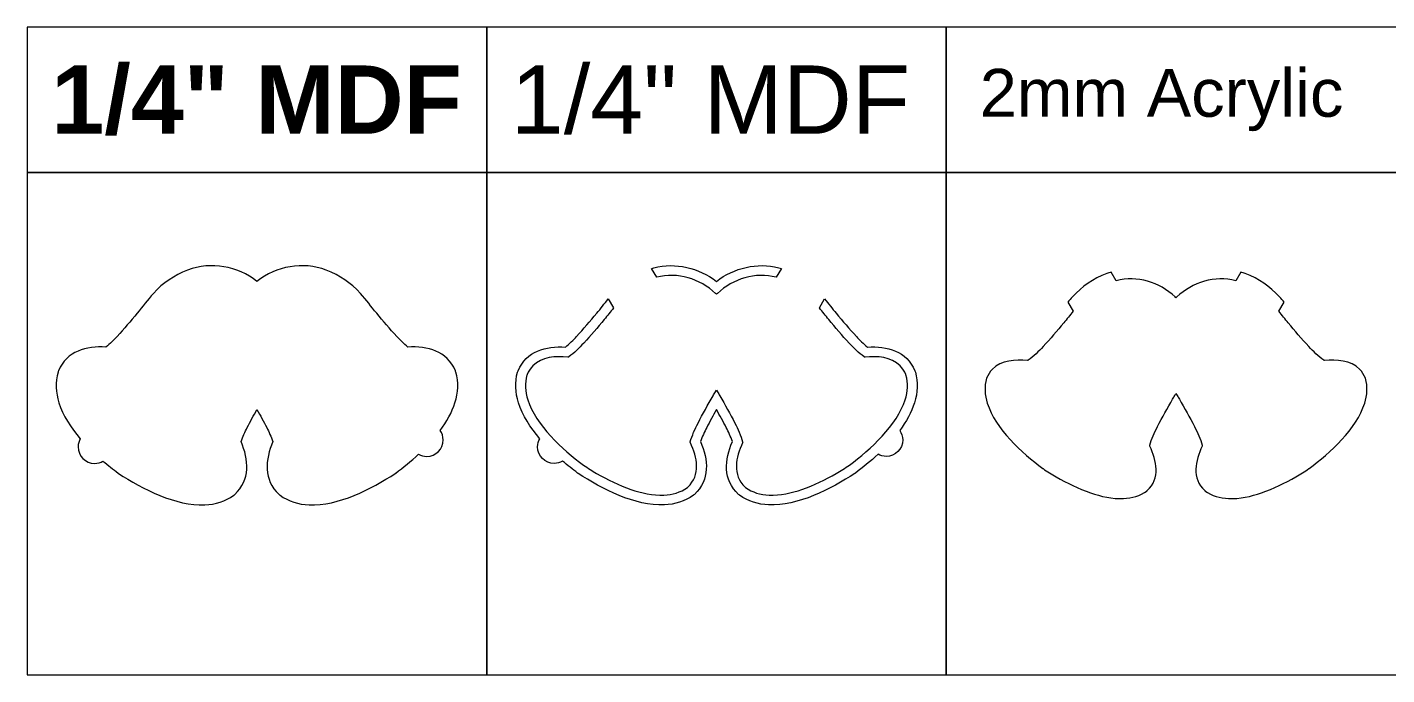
# Model space of a CAD drawing. Header units: millimetres. Extents: x -1046 to 698, y 452 to 943.
# Drawn here: x -1046 to -14, y 452 to 943 of the extents above; entities that cross this region are included whole.
import ezdxf

# ---------------------------------------------------------------- set-up
doc = ezdxf.new("R2010")
doc.units = ezdxf.units.MM
doc.header["$MEASUREMENT"] = 0
doc.layers.add('Camada 1', color=7, linetype='Continuous')
doc.styles.add('0', font='arialbd.ttf', dxfattribs={"height": 1})
doc.styles.add('1', font='Arial', dxfattribs={"height": 1})
doc.styles.add('4', font='Arial', dxfattribs={"height": 1})

msp = doc.modelspace()

# ---------------------------------------------------------------- linework, layer by layer
at = {"layer": 'Camada 1', "color": 142, "lineweight": 20}
for points in [[(-1046.4804, 833.12), (-697.6536, 833.12), (-697.6536, 943.1868), (-1046.4804, 943.1868), (-1046.4804, 833.12)], [(-697.6536, 833.12), (-348.8268, 833.12), (-348.8268, 943.1868), (-697.6536, 943.1868), (-697.6536, 833.12)], [(-348.8268, 833.12), (0, 833.12), (0, 943.1868), (-348.8268, 943.1868), (-348.8268, 833.12)], [(-1046.4804, 452.12), (-697.6536, 452.12), (-697.6536, 833.12), (-1046.4804, 833.12), (-1046.4804, 452.12)], [(-697.6536, 452.12), (-348.8268, 452.12), (-348.8268, 833.12), (-697.6536, 833.12), (-697.6536, 452.12)], [(-348.8268, 452.12), (0, 452.12), (0, 833.12), (-348.8268, 833.12), (-348.8268, 452.12)]]:
    msp.add_lwpolyline(points, close=True, dxfattribs=at)
at = {"layer": 'Camada 1', "color": 230, "lineweight": 20}
for points, knots in [([(-819.4591, 758.9601), (-808.9938, 754.9103), (-800.9739, 749.5539), (-793.4559, 741.2458), (-793.4559, 741.2458), (-789.1299, 736.4652), (-785.3339, 731.2216), (-781.1852, 726.2867), (-781.1852, 726.2867), (-776.2047, 720.3624), (-771.1806, 714.3674), (-765.8809, 708.7265), (-765.8809, 708.7265), (-763.3851, 706.0699), (-760.4681, 703.0535), (-757.4464, 700.6742), (-757.4464, 700.6742), (-742.5593, 701.5098), (-727.7752, 697.6513), (-721.4288, 682.5705), (-721.4288, 682.5705), (-721.2954, 682.2535), (-721.1974, 681.9768), (-721.1018, 681.6465), (-721.1018, 681.6465), (-718.871, 673.946), (-719.3595, 666.0252), (-721.7513, 658.4226), (-721.7513, 658.4226), (-724.0442, 651.1339), (-728.0377, 644.0555), (-733.0022, 637.379), (-733.0022, 637.379), (-731.5629, 635.3439), (-730.7173, 632.8591), (-730.7173, 630.1769), (-730.7173, 630.1769), (-730.7173, 623.28), (-736.3083, 617.689), (-743.2053, 617.689), (-743.2053, 617.689), (-745.4716, 617.689), (-747.5969, 618.2927), (-749.4291, 619.3481), (-749.4291, 619.3481), (-755.1289, 614.0524), (-761.0577, 609.2592), (-766.6373, 605.1202), (-766.6373, 605.1202), (-766.7738, 605.0189), (-766.8927, 604.9359), (-767.0348, 604.8427), (-767.0348, 604.8427), (-785.1668, 592.9446), (-810.4386, 579.9771), (-832.4869, 580.9478), (-832.4869, 580.9478), (-840.4755, 581.2995), (-848.0389, 583.5309), (-854.5344, 588.2742), (-854.5344, 588.2742), (-854.8121, 588.477), (-855.0388, 588.6637), (-855.291, 588.8973), (-855.291, 588.8973), (-867.2951, 600.0156), (-865.8685, 615.2283), (-859.9955, 628.9335), (-859.9955, 628.9335), (-861.199, 632.5864), (-863.0368, 636.3586), (-864.6804, 639.6121), (-864.6804, 639.6121), (-867.0007, 644.205), (-869.5098, 648.7369), (-872.067, 653.2293), (-872.067, 653.2293), (-874.6242, 648.7369), (-877.1333, 644.205), (-879.4536, 639.6121), (-879.4536, 639.6121), (-881.0972, 636.3586), (-882.935, 632.5864), (-884.1385, 628.9335), (-884.1385, 628.9335), (-878.2655, 615.2283), (-876.8389, 600.0156), (-888.843, 588.8973), (-888.843, 588.8973), (-889.0952, 588.6637), (-889.3219, 588.477), (-889.5996, 588.2742), (-889.5996, 588.2742), (-896.0951, 583.5309), (-903.6585, 581.2995), (-911.6471, 580.9478), (-911.6471, 580.9478), (-933.6954, 579.9771), (-958.9672, 592.9446), (-977.0992, 604.8427), (-977.0992, 604.8427), (-977.2413, 604.9359), (-977.3602, 605.0189), (-977.4967, 605.1202), (-977.4967, 605.1202), (-981.2134, 607.8773), (-985.085, 610.9246), (-988.9407, 614.2174), (-988.9407, 614.2174), (-990.8084, 613.1047), (-992.9909, 612.4656), (-995.3228, 612.4656), (-995.3228, 612.4656), (-1002.2198, 612.4656), (-1007.8108, 618.0566), (-1007.8108, 624.9535), (-1007.8108, 624.9535), (-1007.8108, 627.2178), (-1007.2082, 629.3414), (-1006.1545, 631.1725), (-1006.1545, 631.1725), (-1013.401, 639.6003), (-1019.3648, 648.8293), (-1022.3827, 658.4226), (-1022.3827, 658.4226), (-1024.7745, 666.0252), (-1025.263, 673.946), (-1023.0322, 681.6465), (-1023.0322, 681.6465), (-1022.9366, 681.9768), (-1022.8386, 682.2535), (-1022.7052, 682.5705), (-1022.7052, 682.5705), (-1016.3588, 697.6513), (-1001.5747, 701.5098), (-986.6876, 700.6742), (-986.6876, 700.6742), (-983.6659, 703.0535), (-980.7489, 706.0699), (-978.2531, 708.7265), (-978.2531, 708.7265), (-972.9534, 714.3674), (-967.9293, 720.3624), (-962.9488, 726.2867), (-962.9488, 726.2867), (-958.8001, 731.2216), (-955.0041, 736.4652), (-950.6781, 741.2458), (-950.6781, 741.2458), (-943.1601, 749.5539), (-935.1402, 754.9103), (-924.6749, 758.9601), (-924.6749, 758.9601), (-906.7543, 765.8948), (-886.874, 761.8854), (-872.067, 750.4576), (-872.067, 750.4576), (-857.26, 761.8854), (-837.3797, 765.8948), (-819.4591, 758.9601)], [0, 0, 0, 0, 0.024390244, 0.024390244, 0.024390244, 0.024390244, 0.048780488, 0.048780488, 0.048780488, 0.048780488, 0.073170732, 0.073170732, 0.073170732, 0.073170732, 0.097560976, 0.097560976, 0.097560976, 0.097560976, 0.12195122, 0.12195122, 0.12195122, 0.12195122, 0.146341463, 0.146341463, 0.146341463, 0.146341463, 0.170731707, 0.170731707, 0.170731707, 0.170731707, 0.195121951, 0.195121951, 0.195121951, 0.195121951, 0.219512195, 0.219512195, 0.219512195, 0.219512195, 0.243902439, 0.243902439, 0.243902439, 0.243902439, 0.268292683, 0.268292683, 0.268292683, 0.268292683, 0.292682927, 0.292682927, 0.292682927, 0.292682927, 0.317073171, 0.317073171, 0.317073171, 0.317073171, 0.341463415, 0.341463415, 0.341463415, 0.341463415, 0.365853659, 0.365853659, 0.365853659, 0.365853659, 0.390243902, 0.390243902, 0.390243902, 0.390243902, 0.414634146, 0.414634146, 0.414634146, 0.414634146, 0.43902439, 0.43902439, 0.43902439, 0.43902439, 0.463414634, 0.463414634, 0.463414634, 0.463414634, 0.487804878, 0.487804878, 0.487804878, 0.487804878, 0.512195122, 0.512195122, 0.512195122, 0.512195122, 0.536585366, 0.536585366, 0.536585366, 0.536585366, 0.56097561, 0.56097561, 0.56097561, 0.56097561, 0.585365854, 0.585365854, 0.585365854, 0.585365854, 0.609756098, 0.609756098, 0.609756098, 0.609756098, 0.634146341, 0.634146341, 0.634146341, 0.634146341, 0.658536585, 0.658536585, 0.658536585, 0.658536585, 0.682926829, 0.682926829, 0.682926829, 0.682926829, 0.707317073, 0.707317073, 0.707317073, 0.707317073, 0.731707317, 0.731707317, 0.731707317, 0.731707317, 0.756097561, 0.756097561, 0.756097561, 0.756097561, 0.780487805, 0.780487805, 0.780487805, 0.780487805, 0.804878049, 0.804878049, 0.804878049, 0.804878049, 0.829268293, 0.829268293, 0.829268293, 0.829268293, 0.853658537, 0.853658537, 0.853658537, 0.853658537, 0.87804878, 0.87804878, 0.87804878, 0.87804878, 0.902439024, 0.902439024, 0.902439024, 0.902439024, 0.926829268, 0.926829268, 0.926829268, 0.926829268, 0.951219512, 0.951219512, 0.951219512, 0.951219512, 1, 1, 1, 1]), ([(-522.5537, 741.2862), (-510.6522, 752.522), (-493.6989, 757.6754), (-477.8976, 753.5175), (-477.8976, 753.5175), (-477.8976, 753.5175), (-474.0044, 760.1301), (-474.0044, 760.1301), (-474.0044, 760.1301), (-474.667, 760.3341), (-475.3317, 760.5238), (-475.998, 760.6994), (-475.998, 760.6994), (-492.4342, 765.0295), (-509.8971, 760.7556), (-523.2402, 750.4576), (-523.2402, 750.4576), (-536.6577, 760.813), (-554.2409, 765.077), (-570.757, 760.6262), (-570.757, 760.6262), (-571.3313, 760.4714), (-571.9042, 760.3061), (-572.4757, 760.1302), (-572.4757, 760.1302), (-572.4757, 760.1302), (-568.5824, 753.5175), (-568.5824, 753.5175), (-568.5824, 753.5175), (-552.7813, 757.6754), (-535.8281, 752.5219), (-523.9267, 741.2862), (-523.9267, 741.2862), (-523.9267, 741.2862), (-523.2402, 740.6381), (-523.2402, 740.6381), (-523.2402, 740.6381), (-523.2402, 740.6381), (-522.5537, 741.2862), (-522.5537, 741.2862)], [0, 0, 0, 0, 0.090909091, 0.090909091, 0.090909091, 0.090909091, 0.181818182, 0.181818182, 0.181818182, 0.181818182, 0.272727273, 0.272727273, 0.272727273, 0.272727273, 0.363636364, 0.363636364, 0.363636364, 0.363636364, 0.454545455, 0.454545455, 0.454545455, 0.454545455, 0.545454545, 0.545454545, 0.545454545, 0.545454545, 0.636363636, 0.636363636, 0.636363636, 0.636363636, 0.727272727, 0.727272727, 0.727272727, 0.727272727, 0.818181818, 0.818181818, 0.818181818, 0.818181818, 1, 1, 1, 1]), ([(-417.0541, 708.7265), (-422.3538, 714.3674), (-427.3779, 720.3624), (-432.3584, 726.2867), (-432.3584, 726.2867), (-435.3499, 729.8451), (-438.1581, 733.5641), (-441.1138, 737.1542), (-441.1138, 737.1542), (-441.1138, 737.1542), (-445.1323, 730.3288), (-445.1323, 730.3288), (-445.1323, 730.3288), (-442.7717, 727.3868), (-440.4726, 724.3947), (-438.0444, 721.5064), (-438.0444, 721.5064), (-432.9604, 715.4589), (-427.8796, 709.3998), (-422.4681, 703.6399), (-422.4681, 703.6399), (-418.9868, 699.9345), (-415.2881, 696.1604), (-411.0884, 693.2671), (-411.0884, 693.2671), (-411.0884, 693.2671), (-410.7908, 693.062), (-410.7908, 693.062), (-410.7908, 693.062), (-410.7908, 693.062), (-410.4309, 693.0946), (-410.4309, 693.0946), (-410.4309, 693.0946), (-401.3309, 693.9189), (-390.5794, 693.2184), (-383.7907, 686.3063), (-383.7907, 686.3063), (-381.9328, 684.4146), (-380.5068, 682.1846), (-379.4736, 679.7475), (-379.4736, 679.7475), (-379.4736, 679.7475), (-379.4262, 679.6357), (-379.4262, 679.6357), (-379.4262, 679.6357), (-379.4262, 679.6357), (-379.3927, 679.519), (-379.3927, 679.519), (-379.3927, 679.519), (-377.5944, 673.2594), (-378.0715, 666.8154), (-380.0105, 660.6518), (-380.0105, 660.6518), (-386.1104, 641.2616), (-406.2554, 622.9461), (-422.2004, 611.1129), (-422.2004, 611.1129), (-422.2004, 611.1129), (-422.2245, 611.095), (-422.2245, 611.095), (-422.2245, 611.095), (-422.2245, 611.095), (-422.2954, 611.0456), (-422.2954, 611.0456), (-422.2954, 611.0456), (-422.2954, 611.0456), (-422.3187, 611.0303), (-422.3187, 611.0303), (-422.3187, 611.0303), (-425.5829, 608.8891), (-428.903, 606.8328), (-432.281, 604.8761), (-432.281, 604.8761), (-440.5726, 600.0731), (-449.2478, 595.8023), (-458.3221, 592.6878), (-458.3221, 592.6878), (-466.2561, 589.9648), (-474.9036, 587.9979), (-483.3334, 588.369), (-483.3334, 588.369), (-489.8178, 588.6545), (-495.9828, 590.3888), (-501.2756, 594.2361), (-501.2756, 594.2361), (-501.2756, 594.2361), (-501.3737, 594.3075), (-501.3737, 594.3075), (-501.3737, 594.3075), (-501.3737, 594.3075), (-501.4625, 594.3902), (-501.4625, 594.3902), (-501.4625, 594.3902), (-511.4912, 603.7285), (-508.5956, 617.0323), (-503.4263, 628.0455), (-503.4263, 628.0455), (-503.4263, 628.0455), (-503.2728, 628.3726), (-503.2728, 628.3726), (-503.2728, 628.3726), (-503.2728, 628.3726), (-503.3637, 628.7221), (-503.3637, 628.7221), (-503.3637, 628.7221), (-504.6475, 633.6578), (-506.9306, 638.4236), (-509.2232, 642.9617), (-509.2232, 642.9617), (-512.787, 650.0158), (-516.7449, 656.8615), (-520.6906, 663.7061), (-520.6906, 663.7061), (-521.2455, 664.6687), (-521.8108, 665.6251), (-522.3829, 666.5775), (-522.3829, 666.5775), (-522.3829, 666.5775), (-523.2402, 668.0045), (-523.2402, 668.0045), (-523.2402, 668.0045), (-523.2402, 668.0045), (-524.0975, 666.5775), (-524.0975, 666.5775), (-524.0975, 666.5775), (-524.6696, 665.6251), (-525.2349, 664.6687), (-525.7898, 663.7061), (-525.7898, 663.7061), (-529.7355, 656.8615), (-533.6934, 650.0158), (-537.2572, 642.9617), (-537.2572, 642.9617), (-539.5498, 638.4236), (-541.8329, 633.6578), (-543.1167, 628.7221), (-543.1167, 628.7221), (-543.1167, 628.7221), (-543.2076, 628.3726), (-543.2076, 628.3726), (-543.2076, 628.3726), (-543.2076, 628.3726), (-543.0541, 628.0455), (-543.0541, 628.0455), (-543.0541, 628.0455), (-537.8848, 617.0323), (-534.9892, 603.7285), (-545.0179, 594.3902), (-545.0179, 594.3902), (-545.0179, 594.3902), (-545.1067, 594.3075), (-545.1067, 594.3075), (-545.1067, 594.3075), (-545.1067, 594.3075), (-545.2048, 594.2361), (-545.2048, 594.2361), (-545.2048, 594.2361), (-550.4976, 590.3888), (-556.6626, 588.6545), (-563.147, 588.369), (-563.147, 588.369), (-571.5768, 587.9979), (-580.2243, 589.9648), (-588.1583, 592.6878), (-588.1583, 592.6878), (-597.2326, 595.8023), (-605.9078, 600.0731), (-614.1994, 604.8761), (-614.1994, 604.8761), (-617.5774, 606.8328), (-620.8975, 608.8891), (-624.1617, 611.0303), (-624.1617, 611.0303), (-624.1617, 611.0303), (-624.185, 611.0456), (-624.185, 611.0456), (-624.185, 611.0456), (-624.185, 611.0456), (-624.2559, 611.095), (-624.2559, 611.095), (-624.2559, 611.095), (-624.2559, 611.095), (-624.28, 611.1129), (-624.28, 611.1129), (-624.28, 611.1129), (-640.225, 622.9461), (-660.37, 641.2616), (-666.4699, 660.6518), (-666.4699, 660.6518), (-668.4089, 666.8154), (-668.886, 673.2594), (-667.0877, 679.519), (-667.0877, 679.519), (-667.0877, 679.519), (-667.0542, 679.6357), (-667.0542, 679.6357), (-667.0542, 679.6357), (-667.0542, 679.6357), (-667.0068, 679.7475), (-667.0068, 679.7475), (-667.0068, 679.7475), (-665.9736, 682.1846), (-664.5476, 684.4146), (-662.6897, 686.3063), (-662.6897, 686.3063), (-655.901, 693.2184), (-645.1495, 693.9189), (-636.0495, 693.0946), (-636.0495, 693.0946), (-636.0495, 693.0946), (-635.6896, 693.062), (-635.6896, 693.062), (-635.6896, 693.062), (-635.6896, 693.062), (-635.392, 693.2671), (-635.392, 693.2671), (-635.392, 693.2671), (-631.1923, 696.1604), (-627.4936, 699.9345), (-624.0123, 703.6399), (-624.0123, 703.6399), (-618.6008, 709.3998), (-613.52, 715.4589), (-608.436, 721.5064), (-608.436, 721.5064), (-606.0077, 724.3948), (-603.7085, 727.387), (-601.3479, 730.3291), (-601.3479, 730.3291), (-601.3479, 730.3291), (-605.3664, 737.1545), (-605.3664, 737.1545), (-605.3664, 737.1545), (-608.3222, 733.5643), (-611.1304, 729.8452), (-614.122, 726.2867), (-614.122, 726.2867), (-619.1025, 720.3624), (-624.1266, 714.3674), (-629.4263, 708.7265), (-629.4263, 708.7265), (-631.9221, 706.0699), (-634.8391, 703.0535), (-637.8608, 700.6742), (-637.8608, 700.6742), (-652.7479, 701.5098), (-667.532, 697.6513), (-673.8784, 682.5705), (-673.8784, 682.5705), (-674.0118, 682.2535), (-674.1098, 681.9768), (-674.2054, 681.6465), (-674.2054, 681.6465), (-676.4362, 673.946), (-675.9477, 666.0252), (-673.5559, 658.4226), (-673.5559, 658.4226), (-670.538, 648.8293), (-664.5742, 639.6003), (-657.3277, 631.1725), (-657.3277, 631.1725), (-658.3814, 629.3414), (-658.984, 627.2178), (-658.984, 624.9535), (-658.984, 624.9535), (-658.984, 618.0566), (-653.393, 612.4656), (-646.496, 612.4656), (-646.496, 612.4656), (-644.1641, 612.4656), (-641.9816, 613.1047), (-640.1139, 614.2174), (-640.1139, 614.2174), (-636.2582, 610.9246), (-632.3866, 607.8773), (-628.6699, 605.1202), (-628.6699, 605.1202), (-628.5334, 605.0189), (-628.4145, 604.9359), (-628.2724, 604.8427), (-628.2724, 604.8427), (-610.1404, 592.9446), (-584.8686, 579.9771), (-562.8203, 580.9478), (-562.8203, 580.9478), (-554.8317, 581.2995), (-547.2683, 583.5309), (-540.7728, 588.2742), (-540.7728, 588.2742), (-540.4951, 588.477), (-540.2684, 588.6637), (-540.0162, 588.8973), (-540.0162, 588.8973), (-528.0121, 600.0156), (-529.4387, 615.2283), (-535.3117, 628.9335), (-535.3117, 628.9335), (-534.1082, 632.5864), (-532.2704, 636.3586), (-530.6268, 639.6121), (-530.6268, 639.6121), (-528.3065, 644.205), (-525.7974, 648.7369), (-523.2402, 653.2293), (-523.2402, 653.2293), (-520.683, 648.7369), (-518.1739, 644.205), (-515.8536, 639.6121), (-515.8536, 639.6121), (-514.21, 636.3586), (-512.3722, 632.5864), (-511.1687, 628.9335), (-511.1687, 628.9335), (-517.0417, 615.2283), (-518.4683, 600.0156), (-506.4642, 588.8973), (-506.4642, 588.8973), (-506.212, 588.6637), (-505.9853, 588.477), (-505.7076, 588.2742), (-505.7076, 588.2742), (-499.2121, 583.5309), (-491.6487, 581.2995), (-483.6601, 580.9478), (-483.6601, 580.9478), (-461.6118, 579.9771), (-436.34, 592.9446), (-418.208, 604.8427), (-418.208, 604.8427), (-418.0659, 604.9359), (-417.947, 605.0189), (-417.8105, 605.1202), (-417.8105, 605.1202), (-412.2309, 609.2592), (-406.3021, 614.0524), (-400.6023, 619.3481), (-400.6023, 619.3481), (-398.7701, 618.2927), (-396.6448, 617.689), (-394.3785, 617.689), (-394.3785, 617.689), (-387.4815, 617.689), (-381.8905, 623.28), (-381.8905, 630.1769), (-381.8905, 630.1769), (-381.8905, 632.8591), (-382.7361, 635.3439), (-384.1754, 637.379), (-384.1754, 637.379), (-379.2109, 644.0555), (-375.2174, 651.1339), (-372.9245, 658.4226), (-372.9245, 658.4226), (-370.5327, 666.0252), (-370.0442, 673.946), (-372.275, 681.6465), (-372.275, 681.6465), (-372.3706, 681.9768), (-372.4686, 682.2535), (-372.602, 682.5705), (-372.602, 682.5705), (-378.9484, 697.6513), (-393.7325, 701.5098), (-408.6196, 700.6742), (-408.6196, 700.6742), (-411.6413, 703.0535), (-414.5583, 706.0699), (-417.0541, 708.7265)], [0, 0, 0, 0, 0.010752688, 0.010752688, 0.010752688, 0.010752688, 0.021505376, 0.021505376, 0.021505376, 0.021505376, 0.032258065, 0.032258065, 0.032258065, 0.032258065, 0.043010753, 0.043010753, 0.043010753, 0.043010753, 0.053763441, 0.053763441, 0.053763441, 0.053763441, 0.064516129, 0.064516129, 0.064516129, 0.064516129, 0.075268817, 0.075268817, 0.075268817, 0.075268817, 0.086021505, 0.086021505, 0.086021505, 0.086021505, 0.096774194, 0.096774194, 0.096774194, 0.096774194, 0.107526882, 0.107526882, 0.107526882, 0.107526882, 0.11827957, 0.11827957, 0.11827957, 0.11827957, 0.129032258, 0.129032258, 0.129032258, 0.129032258, 0.139784946, 0.139784946, 0.139784946, 0.139784946, 0.150537634, 0.150537634, 0.150537634, 0.150537634, 0.161290323, 0.161290323, 0.161290323, 0.161290323, 0.172043011, 0.172043011, 0.172043011, 0.172043011, 0.182795699, 0.182795699, 0.182795699, 0.182795699, 0.193548387, 0.193548387, 0.193548387, 0.193548387, 0.204301075, 0.204301075, 0.204301075, 0.204301075, 0.215053763, 0.215053763, 0.215053763, 0.215053763, 0.225806452, 0.225806452, 0.225806452, 0.225806452, 0.23655914, 0.23655914, 0.23655914, 0.23655914, 0.247311828, 0.247311828, 0.247311828, 0.247311828, 0.258064516, 0.258064516, 0.258064516, 0.258064516, 0.268817204, 0.268817204, 0.268817204, 0.268817204, 0.279569892, 0.279569892, 0.279569892, 0.279569892, 0.290322581, 0.290322581, 0.290322581, 0.290322581, 0.301075269, 0.301075269, 0.301075269, 0.301075269, 0.311827957, 0.311827957, 0.311827957, 0.311827957, 0.322580645, 0.322580645, 0.322580645, 0.322580645, 0.333333333, 0.333333333, 0.333333333, 0.333333333, 0.344086022, 0.344086022, 0.344086022, 0.344086022, 0.35483871, 0.35483871, 0.35483871, 0.35483871, 0.365591398, 0.365591398, 0.365591398, 0.365591398, 0.376344086, 0.376344086, 0.376344086, 0.376344086, 0.387096774, 0.387096774, 0.387096774, 0.387096774, 0.397849462, 0.397849462, 0.397849462, 0.397849462, 0.408602151, 0.408602151, 0.408602151, 0.408602151, 0.419354839, 0.419354839, 0.419354839, 0.419354839, 0.430107527, 0.430107527, 0.430107527, 0.430107527, 0.440860215, 0.440860215, 0.440860215, 0.440860215, 0.451612903, 0.451612903, 0.451612903, 0.451612903, 0.462365591, 0.462365591, 0.462365591, 0.462365591, 0.47311828, 0.47311828, 0.47311828, 0.47311828, 0.483870968, 0.483870968, 0.483870968, 0.483870968, 0.494623656, 0.494623656, 0.494623656, 0.494623656, 0.505376344, 0.505376344, 0.505376344, 0.505376344, 0.516129032, 0.516129032, 0.516129032, 0.516129032, 0.52688172, 0.52688172, 0.52688172, 0.52688172, 0.537634409, 0.537634409, 0.537634409, 0.537634409, 0.548387097, 0.548387097, 0.548387097, 0.548387097, 0.559139785, 0.559139785, 0.559139785, 0.559139785, 0.569892473, 0.569892473, 0.569892473, 0.569892473, 0.580645161, 0.580645161, 0.580645161, 0.580645161, 0.591397849, 0.591397849, 0.591397849, 0.591397849, 0.602150538, 0.602150538, 0.602150538, 0.602150538, 0.612903226, 0.612903226, 0.612903226, 0.612903226, 0.623655914, 0.623655914, 0.623655914, 0.623655914, 0.634408602, 0.634408602, 0.634408602, 0.634408602, 0.64516129, 0.64516129, 0.64516129, 0.64516129, 0.655913978, 0.655913978, 0.655913978, 0.655913978, 0.666666667, 0.666666667, 0.666666667, 0.666666667, 0.677419355, 0.677419355, 0.677419355, 0.677419355, 0.688172043, 0.688172043, 0.688172043, 0.688172043, 0.698924731, 0.698924731, 0.698924731, 0.698924731, 0.709677419, 0.709677419, 0.709677419, 0.709677419, 0.720430108, 0.720430108, 0.720430108, 0.720430108, 0.731182796, 0.731182796, 0.731182796, 0.731182796, 0.741935484, 0.741935484, 0.741935484, 0.741935484, 0.752688172, 0.752688172, 0.752688172, 0.752688172, 0.76344086, 0.76344086, 0.76344086, 0.76344086, 0.774193548, 0.774193548, 0.774193548, 0.774193548, 0.784946237, 0.784946237, 0.784946237, 0.784946237, 0.795698925, 0.795698925, 0.795698925, 0.795698925, 0.806451613, 0.806451613, 0.806451613, 0.806451613, 0.817204301, 0.817204301, 0.817204301, 0.817204301, 0.827956989, 0.827956989, 0.827956989, 0.827956989, 0.838709677, 0.838709677, 0.838709677, 0.838709677, 0.849462366, 0.849462366, 0.849462366, 0.849462366, 0.860215054, 0.860215054, 0.860215054, 0.860215054, 0.870967742, 0.870967742, 0.870967742, 0.870967742, 0.88172043, 0.88172043, 0.88172043, 0.88172043, 0.892473118, 0.892473118, 0.892473118, 0.892473118, 0.903225806, 0.903225806, 0.903225806, 0.903225806, 0.913978495, 0.913978495, 0.913978495, 0.913978495, 0.924731183, 0.924731183, 0.924731183, 0.924731183, 0.935483871, 0.935483871, 0.935483871, 0.935483871, 0.946236559, 0.946236559, 0.946236559, 0.946236559, 0.956989247, 0.956989247, 0.956989247, 0.956989247, 0.967741935, 0.967741935, 0.967741935, 0.967741935, 0.978494624, 0.978494624, 0.978494624, 0.978494624, 1, 1, 1, 1])]:
    msp.add_open_spline(points, degree=3, knots=knots, dxfattribs=at)
at = {"layer": 'Camada 1', "color": 30, "lineweight": 9}
msp.add_open_spline([(-286.8628, 690.4719), (-286.8628, 690.4719), (-286.5652, 690.677), (-286.5652, 690.677), (-286.5652, 690.677), (-282.3655, 693.5703), (-278.6668, 697.3444), (-275.1855, 701.0498), (-275.1855, 701.0498), (-269.774, 706.8097), (-264.6932, 712.8688), (-259.6092, 718.9163), (-259.6092, 718.9163), (-257.1809, 721.8048), (-254.8815, 724.7971), (-252.5208, 727.7393), (-252.5208, 727.7393), (-252.5208, 727.7393), (-252.5211, 727.739), (-252.5211, 727.739), (-252.5211, 727.739), (-252.5211, 727.739), (-256.5396, 734.5644), (-256.5396, 734.5644), (-256.5396, 734.5644), (-255.3964, 735.953), (-254.231, 737.3224), (-253.0245, 738.6557), (-253.0245, 738.6557), (-245.5065, 746.9638), (-237.4866, 752.3202), (-227.0213, 756.37), (-227.0213, 756.37), (-225.9042, 756.8023), (-224.7795, 757.192), (-223.6489, 757.5401), (-223.6489, 757.5401), (-223.6489, 757.5401), (-219.7556, 750.9274), (-219.7556, 750.9274), (-219.7556, 750.9274), (-219.7641, 750.9252), (-219.7731, 750.9214), (-219.7817, 750.9187), (-219.7817, 750.9187), (-203.9731, 755.0892), (-187.0079, 749.9381), (-175.0999, 738.6961), (-175.0999, 738.6961), (-175.0999, 738.6961), (-174.4134, 738.048), (-174.4134, 738.048), (-174.4134, 738.048), (-174.4134, 738.048), (-173.7269, 738.6961), (-173.7269, 738.6961), (-173.7269, 738.6961), (-161.8212, 749.9359), (-144.8603, 755.0872), (-129.0542, 750.9211), (-129.0542, 750.9211), (-129.0598, 750.9228), (-129.065, 750.9258), (-129.0708, 750.9273), (-129.0708, 750.9273), (-129.0708, 750.9273), (-125.1776, 757.54), (-125.1776, 757.54), (-125.1776, 757.54), (-124.0471, 757.192), (-122.9225, 756.8022), (-121.8055, 756.37), (-121.8055, 756.37), (-111.3402, 752.3202), (-103.3203, 746.9638), (-95.8023, 738.6557), (-95.8023, 738.6557), (-94.5957, 737.3223), (-93.4303, 735.9528), (-92.287, 734.5641), (-92.287, 734.5641), (-92.287, 734.5641), (-96.3055, 727.7387), (-96.3055, 727.7387), (-96.3055, 727.7387), (-93.9449, 724.7968), (-91.6458, 721.8046), (-89.2176, 718.9163), (-89.2176, 718.9163), (-84.1336, 712.8688), (-79.0528, 706.8097), (-73.6413, 701.0498), (-73.6413, 701.0498), (-70.16, 697.3444), (-66.4613, 693.5703), (-62.2616, 690.677), (-62.2616, 690.677), (-62.2616, 690.677), (-61.964, 690.4719), (-61.964, 690.4719), (-61.964, 690.4719), (-61.964, 690.4719), (-61.6041, 690.5045), (-61.6041, 690.5045), (-61.6041, 690.5045), (-52.5041, 691.3288), (-41.7526, 690.6283), (-34.9639, 683.7162), (-34.9639, 683.7162), (-33.106, 681.8245), (-31.68, 679.5945), (-30.6468, 677.1574), (-30.6468, 677.1574), (-30.6468, 677.1574), (-30.5994, 677.0456), (-30.5994, 677.0456), (-30.5994, 677.0456), (-30.5994, 677.0456), (-30.5659, 676.9289), (-30.5659, 676.9289), (-30.5659, 676.9289), (-28.7676, 670.6693), (-29.2447, 664.2253), (-31.1837, 658.0617), (-31.1837, 658.0617), (-37.2836, 638.6715), (-57.4286, 620.356), (-73.3736, 608.5228), (-73.3736, 608.5228), (-73.3736, 608.5228), (-73.3977, 608.5049), (-73.3977, 608.5049), (-73.3977, 608.5049), (-73.3977, 608.5049), (-73.4686, 608.4555), (-73.4686, 608.4555), (-73.4686, 608.4555), (-73.4686, 608.4555), (-73.4919, 608.4402), (-73.4919, 608.4402), (-73.4919, 608.4402), (-76.7561, 606.299), (-80.0762, 604.2427), (-83.4542, 602.286), (-83.4542, 602.286), (-91.7458, 597.483), (-100.421, 593.2122), (-109.4953, 590.0977), (-109.4953, 590.0977), (-117.4293, 587.3747), (-126.0768, 585.4078), (-134.5066, 585.7789), (-134.5066, 585.7789), (-140.991, 586.0644), (-147.156, 587.7987), (-152.4488, 591.646), (-152.4488, 591.646), (-152.4488, 591.646), (-152.5469, 591.7174), (-152.5469, 591.7174), (-152.5469, 591.7174), (-152.5469, 591.7174), (-152.6357, 591.8001), (-152.6357, 591.8001), (-152.6357, 591.8001), (-162.6644, 601.1384), (-159.7688, 614.4422), (-154.5995, 625.4554), (-154.5995, 625.4554), (-154.5995, 625.4554), (-154.446, 625.7825), (-154.446, 625.7825), (-154.446, 625.7825), (-154.446, 625.7825), (-154.5369, 626.132), (-154.5369, 626.132), (-154.5369, 626.132), (-155.8207, 631.0677), (-158.1038, 635.8335), (-160.3964, 640.3716), (-160.3964, 640.3716), (-163.9602, 647.4257), (-167.9181, 654.2714), (-171.8638, 661.116), (-171.8638, 661.116), (-172.4187, 662.0786), (-172.984, 663.035), (-173.5561, 663.9874), (-173.5561, 663.9874), (-173.5561, 663.9874), (-174.4134, 665.4144), (-174.4134, 665.4144), (-174.4134, 665.4144), (-174.4134, 665.4144), (-175.2707, 663.9874), (-175.2707, 663.9874), (-175.2707, 663.9874), (-175.8428, 663.035), (-176.4081, 662.0786), (-176.963, 661.116), (-176.963, 661.116), (-180.9087, 654.2714), (-184.8666, 647.4257), (-188.4304, 640.3716), (-188.4304, 640.3716), (-190.723, 635.8335), (-193.0061, 631.0677), (-194.2899, 626.132), (-194.2899, 626.132), (-194.2899, 626.132), (-194.3808, 625.7825), (-194.3808, 625.7825), (-194.3808, 625.7825), (-194.3808, 625.7825), (-194.2273, 625.4554), (-194.2273, 625.4554), (-194.2273, 625.4554), (-189.058, 614.4422), (-186.1624, 601.1384), (-196.1911, 591.8001), (-196.1911, 591.8001), (-196.1911, 591.8001), (-196.2799, 591.7174), (-196.2799, 591.7174), (-196.2799, 591.7174), (-196.2799, 591.7174), (-196.378, 591.646), (-196.378, 591.646), (-196.378, 591.646), (-201.6708, 587.7987), (-207.8358, 586.0644), (-214.3202, 585.7789), (-214.3202, 585.7789), (-222.75, 585.4078), (-231.3975, 587.3747), (-239.3315, 590.0977), (-239.3315, 590.0977), (-248.4058, 593.2122), (-257.081, 597.483), (-265.3726, 602.286), (-265.3726, 602.286), (-268.7506, 604.2427), (-272.0707, 606.299), (-275.3349, 608.4402), (-275.3349, 608.4402), (-275.3349, 608.4402), (-275.3582, 608.4555), (-275.3582, 608.4555), (-275.3582, 608.4555), (-275.3582, 608.4555), (-275.4291, 608.5049), (-275.4291, 608.5049), (-275.4291, 608.5049), (-275.4291, 608.5049), (-275.4532, 608.5228), (-275.4532, 608.5228), (-275.4532, 608.5228), (-291.3982, 620.356), (-311.5432, 638.6715), (-317.6431, 658.0617), (-317.6431, 658.0617), (-319.5821, 664.2253), (-320.0592, 670.6693), (-318.2609, 676.9289), (-318.2609, 676.9289), (-318.2609, 676.9289), (-318.2274, 677.0456), (-318.2274, 677.0456), (-318.2274, 677.0456), (-318.2274, 677.0456), (-318.18, 677.1574), (-318.18, 677.1574), (-318.18, 677.1574), (-317.1468, 679.5945), (-315.7208, 681.8245), (-313.8629, 683.7162), (-313.8629, 683.7162), (-307.0742, 690.6283), (-296.3227, 691.3288), (-287.2227, 690.5045), (-287.2227, 690.5045), (-287.2227, 690.5045), (-286.8628, 690.4719), (-286.8628, 690.4719)], degree=3, knots=[0, 0, 0, 0, 0.013888889, 0.013888889, 0.013888889, 0.013888889, 0.027777778, 0.027777778, 0.027777778, 0.027777778, 0.041666667, 0.041666667, 0.041666667, 0.041666667, 0.055555556, 0.055555556, 0.055555556, 0.055555556, 0.069444444, 0.069444444, 0.069444444, 0.069444444, 0.083333333, 0.083333333, 0.083333333, 0.083333333, 0.097222222, 0.097222222, 0.097222222, 0.097222222, 0.111111111, 0.111111111, 0.111111111, 0.111111111, 0.125, 0.125, 0.125, 0.125, 0.138888889, 0.138888889, 0.138888889, 0.138888889, 0.152777778, 0.152777778, 0.152777778, 0.152777778, 0.166666667, 0.166666667, 0.166666667, 0.166666667, 0.180555556, 0.180555556, 0.180555556, 0.180555556, 0.194444444, 0.194444444, 0.194444444, 0.194444444, 0.208333333, 0.208333333, 0.208333333, 0.208333333, 0.222222222, 0.222222222, 0.222222222, 0.222222222, 0.236111111, 0.236111111, 0.236111111, 0.236111111, 0.25, 0.25, 0.25, 0.25, 0.263888889, 0.263888889, 0.263888889, 0.263888889, 0.277777778, 0.277777778, 0.277777778, 0.277777778, 0.291666667, 0.291666667, 0.291666667, 0.291666667, 0.305555556, 0.305555556, 0.305555556, 0.305555556, 0.319444444, 0.319444444, 0.319444444, 0.319444444, 0.333333333, 0.333333333, 0.333333333, 0.333333333, 0.347222222, 0.347222222, 0.347222222, 0.347222222, 0.361111111, 0.361111111, 0.361111111, 0.361111111, 0.375, 0.375, 0.375, 0.375, 0.388888889, 0.388888889, 0.388888889, 0.388888889, 0.402777778, 0.402777778, 0.402777778, 0.402777778, 0.416666667, 0.416666667, 0.416666667, 0.416666667, 0.430555556, 0.430555556, 0.430555556, 0.430555556, 0.444444444, 0.444444444, 0.444444444, 0.444444444, 0.458333333, 0.458333333, 0.458333333, 0.458333333, 0.472222222, 0.472222222, 0.472222222, 0.472222222, 0.486111111, 0.486111111, 0.486111111, 0.486111111, 0.5, 0.5, 0.5, 0.5, 0.513888889, 0.513888889, 0.513888889, 0.513888889, 0.527777778, 0.527777778, 0.527777778, 0.527777778, 0.541666667, 0.541666667, 0.541666667, 0.541666667, 0.555555556, 0.555555556, 0.555555556, 0.555555556, 0.569444444, 0.569444444, 0.569444444, 0.569444444, 0.583333333, 0.583333333, 0.583333333, 0.583333333, 0.597222222, 0.597222222, 0.597222222, 0.597222222, 0.611111111, 0.611111111, 0.611111111, 0.611111111, 0.625, 0.625, 0.625, 0.625, 0.638888889, 0.638888889, 0.638888889, 0.638888889, 0.652777778, 0.652777778, 0.652777778, 0.652777778, 0.666666667, 0.666666667, 0.666666667, 0.666666667, 0.680555556, 0.680555556, 0.680555556, 0.680555556, 0.694444444, 0.694444444, 0.694444444, 0.694444444, 0.708333333, 0.708333333, 0.708333333, 0.708333333, 0.722222222, 0.722222222, 0.722222222, 0.722222222, 0.736111111, 0.736111111, 0.736111111, 0.736111111, 0.75, 0.75, 0.75, 0.75, 0.763888889, 0.763888889, 0.763888889, 0.763888889, 0.777777778, 0.777777778, 0.777777778, 0.777777778, 0.791666667, 0.791666667, 0.791666667, 0.791666667, 0.805555556, 0.805555556, 0.805555556, 0.805555556, 0.819444444, 0.819444444, 0.819444444, 0.819444444, 0.833333333, 0.833333333, 0.833333333, 0.833333333, 0.847222222, 0.847222222, 0.847222222, 0.847222222, 0.861111111, 0.861111111, 0.861111111, 0.861111111, 0.875, 0.875, 0.875, 0.875, 0.888888889, 0.888888889, 0.888888889, 0.888888889, 0.902777778, 0.902777778, 0.902777778, 0.902777778, 0.916666667, 0.916666667, 0.916666667, 0.916666667, 0.930555556, 0.930555556, 0.930555556, 0.930555556, 0.944444444, 0.944444444, 0.944444444, 0.944444444, 0.958333333, 0.958333333, 0.958333333, 0.958333333, 0.972222222, 0.972222222, 0.972222222, 0.972222222, 1, 1, 1, 1], dxfattribs=at)

# ---------------------------------------------------------------- texts
at = {"layer": 'Camada 1', "color": 142}
for s, height, style, p in [('1/4" MDF', 51.7883, '0', (-1028.1991, 862.403)), ('1/4" MDF', 51.7883, '1', (-679.3725, 862.403)), ('2mm Acrylic', 36.30132, '4', (-323.4124, 875.2967))]:
    msp.add_text(s, height=height, dxfattribs=dict(at, style=style)).set_placement(p)

doc.saveas('drawing.dxf')
